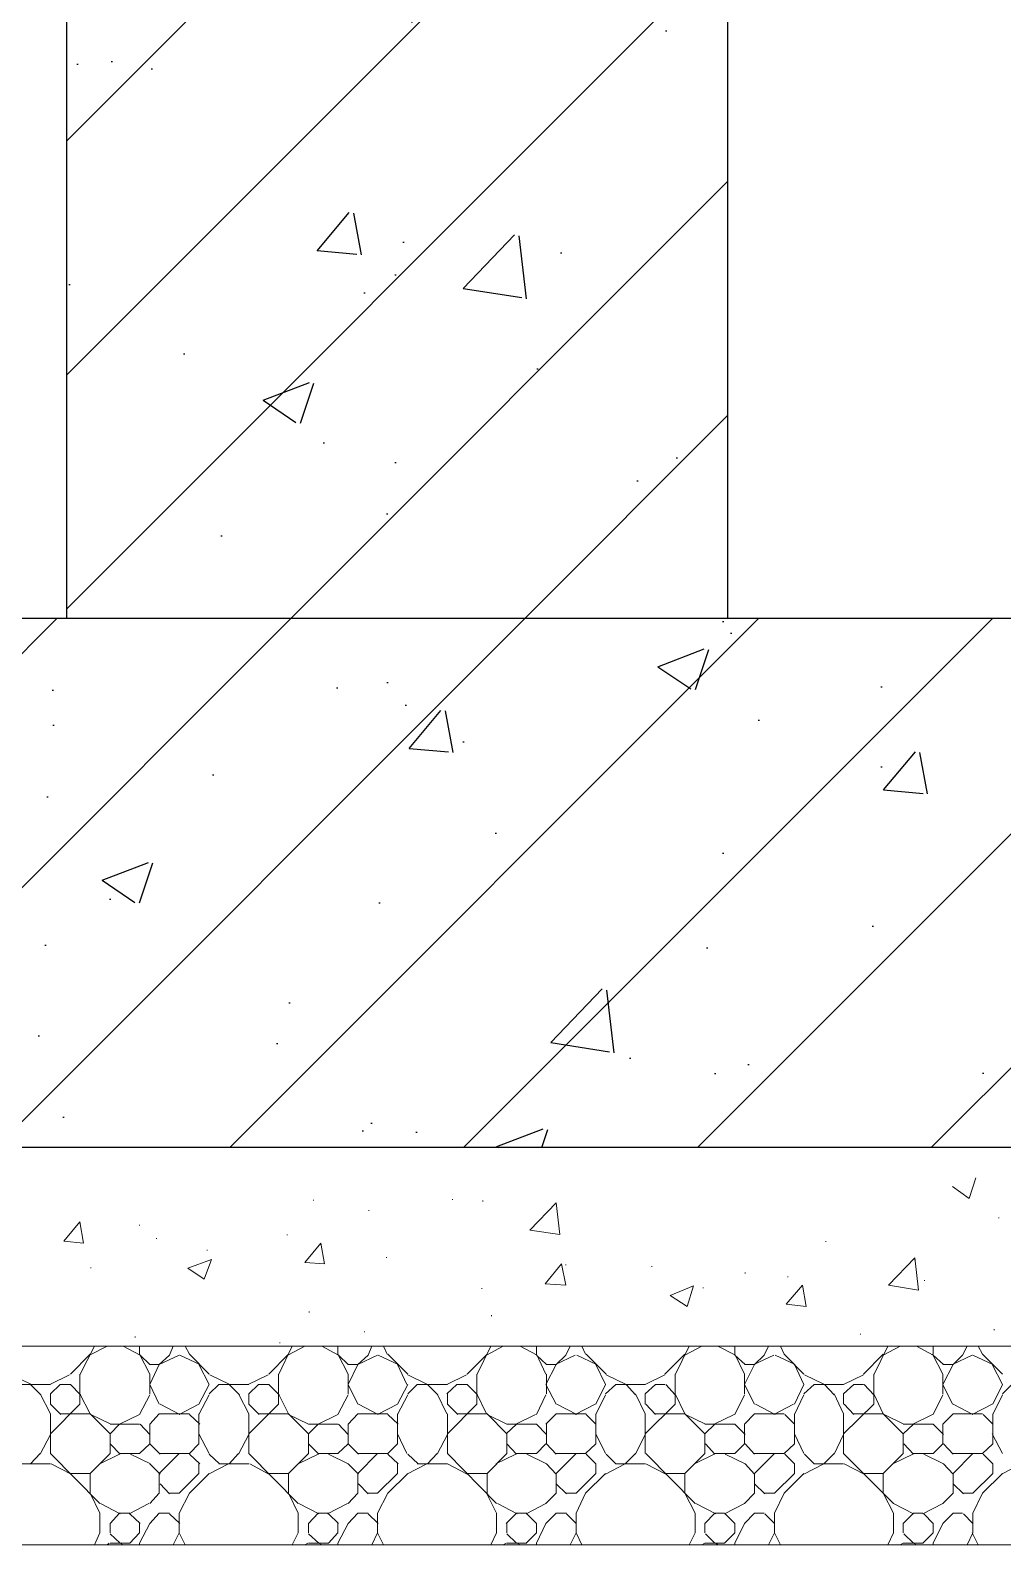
# Model space of a CAD drawing. Header units: millimetres. Extents: x -1822632 to -1305911, y 1206448 to 1536160.
# Drawn here: x -1696648 to -1695913, y 1239136 to 1240280 of the extents above; entities that cross this region are included whole.
import ezdxf

# ---------------------------------------------------------------- set-up
doc = ezdxf.new("R2010")
doc.units = ezdxf.units.MM
doc.header["$LTSCALE"] = 1000
doc.layers.get('0').update_dxf_attribs({"linetype": 'CONTINUOUS'})
for name, color, linetype in [('PUB_DIM', 3, 'CONTINUOUS'), ('木地板', 32, 'CONTINUOUS'), ('铝架', 4, 'CONTINUOUS')]:
    doc.layers.add(name, color=color, linetype=linetype)
pattern_1 = [(45, (-2199959.13, -3155411.22), (-88.3883476, 88.3883476), []), (50, (-2199959.13, -3155411.22), (358.630091, -31.376067), [37.5, -412.5]), (355, (-2199959.13, -3155411.22), (-69.375667, 376.096067), [30, -330]), (100.4514, (-2199929.24, -3155413.83), (289.25469, 344.71977), [31.870095, -350.571056]), (46.1842, (-2199959.13, -3155311.2), (533.620524, -82.759507), [56.25, -618.75]), (96.6356, (-2199914.66, -3155318.1), (467.33135, 487.058935), [47.805144, -525.8565]), (351.1842, (-2199959.1, -3155311.2), (467.33097, 487.0593), [45, -495]), (21, (-2199909.13, -3155336.22), (298.453526, -201.309445), [37.5, -412.5]), (326, (-2199909.13, -3155336.22), (121.657666, 362.575023), [30, -330]), (71.4514, (-2199884.26, -3155353), (420.111314, 161.265248), [31.870095, -350.571056]), (37.5, (-2199959.13, -3155411.22), (6.0799277, 166.446927), [0, -326, 0, -335, 0, -331.25]), (7.5, (-2199959.13, -3155411.22), (131.534769, 197.205856), [0, -191, 0, -318.5, 0, -126.25]), (327.5, (-2200070.63, -3155411.22), (266.911218, -11.277436), [0, -125, 0, -390, 0, -517.5]), (317.5, (-2200120.63, -3155411.22), (291.593085, 50.052491), [0, -162.5, 0, -259, 0, -367.5])]

msp = doc.modelspace()

# ---------------------------------------------------------------- hatches: boundary and pattern name
at = {"layer": '木地板'}
h = msp.add_hatch(dxfattribs=at)
h.set_pattern_fill('钢筋混凝土', color=256, scale=50)
h.set_pattern_definition(pattern_1)
h.paths.add_polyline_path([(-1696120.647, 1241186.04), (-1696370.647, 1241186.04), (-1696370.647, 1241436.04), (-1696620.647, 1241436.04), (-1696620.647, 1239836.04), (-1696120.647, 1239836.04)])
h = msp.add_hatch(dxfattribs=at)
h.set_pattern_fill('钢筋混凝土', color=256, scale=50)
h.set_pattern_definition(pattern_1)
h.paths.add_polyline_path([(-1697120.647, 1239836.04), (-1695620.647, 1239836.04), (-1695620.647, 1239436.04), (-1697120.647, 1239436.04)])

# ---------------------------------------------------------------- linework, layer by layer
at = {"elevation": 0}
msp.add_lwpolyline([(-1696162.797, 1240813.736, -0.05811794), (-1692079.272, 1239760.084, 0.01104688)], format="xyb", dxfattribs=at)
at = {"layer": 'PUB_DIM', "elevation": 0}
for points in [[(-1696120.647, 1241186.04), (-1696370.647, 1241186.04), (-1696370.647, 1241436.04), (-1696620.647, 1241436.04), (-1696620.647, 1239836.04), (-1696120.647, 1239836.04)], [(-1697120.647, 1239836.04), (-1695620.647, 1239836.04), (-1695620.647, 1239436.04), (-1697120.647, 1239436.04)]]:
    msp.add_lwpolyline(points, close=True, dxfattribs=at)
at = {"layer": '铝架', "lineweight": 5}
for points in [[(-1695263.809, 1239436.04), (-1697362.143, 1239436.04)], [(-1695951.032, 1239406.597), (-1695938.25, 1239397.71)], [(-1695938.25, 1239397.71), (-1695933.253, 1239413.265)], [(-1696433.806, 1239396.045), (-1696433.806, 1239396.598)], [(-1696328.81, 1239396.598), (-1696328.81, 1239397.152)], [(-1696306.029, 1239395.486), (-1696306.029, 1239396.045)], [(-1696270.476, 1239373.823), (-1696250.473, 1239394.374)], [(-1696247.695, 1239370.486), (-1696250.473, 1239394.374)], [(-1696392.14, 1239388.265), (-1696392.14, 1239388.818)], [(-1695916.028, 1239382.709), (-1695916.028, 1239383.263)], [(-1696622.695, 1239365.489), (-1696610.472, 1239379.932)], [(-1696607.694, 1239363.818), (-1696610.472, 1239379.932)], [(-1696565.474, 1239377.154), (-1696565.474, 1239377.707)], [(-1696453.81, 1239369.933), (-1696453.81, 1239370.486)], [(-1696270.476, 1239373.823), (-1696247.695, 1239370.486)], [(-1696622.695, 1239365.489), (-1696607.694, 1239363.818)], [(-1696552.697, 1239367.155), (-1696552.697, 1239367.708)], [(-1696440.474, 1239349.376), (-1696428.251, 1239363.818)], [(-1696425.473, 1239348.264), (-1696428.251, 1239363.818)], [(-1696046.583, 1239364.93), (-1696046.583, 1239365.489)], [(-1696528.81, 1239344.933), (-1696511.031, 1239351.6)], [(-1696516.586, 1239336.599), (-1696511.031, 1239351.6)], [(-1696514.362, 1239358.263), (-1696514.362, 1239358.821)], [(-1696440.474, 1239349.376), (-1696425.473, 1239348.264)], [(-1696378.81, 1239352.707), (-1696378.81, 1239353.266)], [(-1696258.806, 1239333.263), (-1696246.583, 1239348.264)], [(-1696243.252, 1239332.156), (-1696246.583, 1239348.264)], [(-1696243.252, 1239347.152), (-1696243.252, 1239347.71)], [(-1695999.361, 1239332.156), (-1695979.363, 1239352.707)], [(-1695976.585, 1239328.266), (-1695979.363, 1239352.707)], [(-1695979.363, 1239351.042), (-1695979.363, 1239351.6)], [(-1696602.139, 1239344.933), (-1696602.139, 1239345.486)], [(-1696528.81, 1239344.933), (-1696516.586, 1239336.599)], [(-1696178.251, 1239346.045), (-1696178.251, 1239346.598)], [(-1696107.694, 1239341.043), (-1696107.694, 1239341.596)], [(-1696075.473, 1239338.265), (-1696075.473, 1239338.818)], [(-1695972.142, 1239335.487), (-1695972.142, 1239336.04)], [(-1696306.587, 1239329.378), (-1696306.587, 1239329.932)], [(-1696258.806, 1239333.263), (-1696243.252, 1239332.156)], [(-1696164.362, 1239324.376), (-1696146.583, 1239331.597)], [(-1696151.585, 1239316.043), (-1696146.583, 1239331.597)], [(-1696139.362, 1239329.932), (-1696139.362, 1239330.485)], [(-1696076.585, 1239317.708), (-1696064.362, 1239332.156)], [(-1696061.584, 1239316.043), (-1696064.362, 1239332.156)], [(-1695999.361, 1239332.156), (-1695976.585, 1239328.266)], [(-1696164.362, 1239324.376), (-1696151.585, 1239316.043)], [(-1696076.585, 1239317.708), (-1696061.584, 1239316.043)], [(-1696437.143, 1239311.599), (-1696437.143, 1239312.153)], [(-1696299.361, 1239308.821), (-1696299.361, 1239309.375)], [(-1696568.805, 1239292.708), (-1696568.805, 1239293.267)], [(-1696395.476, 1239296.598), (-1696395.476, 1239297.152)], [(-1696020.476, 1239294.933), (-1696020.476, 1239295.486)], [(-1695919.364, 1239298.264), (-1695919.364, 1239298.823)], [(-1697462.143, 1239136.04), (-1695163.809, 1239136.04), (-1695163.809, 1239286.04), (-1697462.143, 1239286.04), (-1697462.143, 1239136.04)], [(-1696617.699, 1239264.93), (-1696602.697, 1239279.932)], [(-1696610.472, 1239264.377), (-1696599.361, 1239286.04)], [(-1696603.251, 1239279.378), (-1696589.921, 1239286.04)], [(-1696564.921, 1239279.378), (-1696577.697, 1239286.04)], [(-1696565.474, 1239279.932), (-1696565.474, 1239286.04)], [(-1696557.694, 1239264.93), (-1696565.474, 1239279.932)], [(-1696557.694, 1239272.152), (-1696564.921, 1239279.378)], [(-1696550.473, 1239272.152), (-1696542.699, 1239279.378)], [(-1696550.473, 1239272.152), (-1696535.472, 1239279.378)], [(-1696542.699, 1239279.378), (-1696539.921, 1239286.04)], [(-1696519.918, 1239272.152), (-1696534.919, 1239279.378)], [(-1696519.918, 1239272.152), (-1696534.919, 1239279.378)], [(-1696527.697, 1239279.932), (-1696531.029, 1239286.04)], [(-1696512.696, 1239264.93), (-1696527.697, 1239279.932)], [(-1696467.699, 1239264.93), (-1696452.697, 1239279.932)], [(-1696460.472, 1239264.377), (-1696449.92, 1239286.04)], [(-1696459.365, 1239288.265), (-1696459.365, 1239288.818)], [(-1696453.251, 1239279.378), (-1696440.474, 1239286.04)], [(-1696414.921, 1239279.378), (-1696427.697, 1239286.04)], [(-1696415.474, 1239279.932), (-1696415.474, 1239286.04)], [(-1696407.694, 1239264.93), (-1696415.474, 1239279.932)], [(-1696407.694, 1239272.152), (-1696414.921, 1239279.378)], [(-1696400.473, 1239272.152), (-1696392.699, 1239279.378)], [(-1696400.473, 1239272.152), (-1696385.472, 1239279.378)], [(-1696392.699, 1239279.378), (-1696389.921, 1239286.04)], [(-1696369.918, 1239272.152), (-1696384.919, 1239279.378)], [(-1696369.918, 1239272.152), (-1696384.919, 1239279.378)], [(-1696378.251, 1239279.932), (-1696381.029, 1239286.04)], [(-1696362.696, 1239264.93), (-1696377.697, 1239279.932)], [(-1696317.699, 1239264.93), (-1696302.697, 1239279.932)], [(-1696310.472, 1239264.377), (-1696299.92, 1239286.04)], [(-1696303.251, 1239279.378), (-1696290.474, 1239286.04)], [(-1696264.921, 1239279.378), (-1696277.697, 1239286.04)], [(-1696265.474, 1239279.932), (-1696265.474, 1239286.04)], [(-1696258.253, 1239264.93), (-1696265.474, 1239279.932)], [(-1696257.694, 1239272.152), (-1696265.474, 1239279.378)], [(-1696251.032, 1239272.152), (-1696236.031, 1239279.378)], [(-1696250.473, 1239272.152), (-1696243.252, 1239279.378)], [(-1696243.252, 1239279.378), (-1696239.921, 1239286.04)], [(-1696219.918, 1239272.152), (-1696234.919, 1239279.378)], [(-1696219.918, 1239272.152), (-1696234.919, 1239279.378)], [(-1696228.251, 1239279.932), (-1696231.029, 1239286.04)], [(-1696212.696, 1239264.93), (-1696227.697, 1239279.932)], [(-1696168.252, 1239264.93), (-1696153.251, 1239279.932)], [(-1696160.472, 1239264.377), (-1696149.92, 1239286.04)], [(-1696153.251, 1239279.378), (-1696140.474, 1239286.04)], [(-1696114.921, 1239279.378), (-1696128.251, 1239286.04)], [(-1696115.474, 1239279.932), (-1696115.474, 1239286.04)], [(-1696108.253, 1239264.93), (-1696115.474, 1239279.932)], [(-1696107.694, 1239272.152), (-1696115.474, 1239279.378)], [(-1696101.032, 1239272.152), (-1696086.031, 1239279.378)], [(-1696100.473, 1239272.152), (-1696093.252, 1239279.378)], [(-1696093.252, 1239279.378), (-1696089.921, 1239286.04)], [(-1696069.918, 1239272.152), (-1696084.919, 1239279.378)], [(-1696069.918, 1239272.152), (-1696084.919, 1239279.378)], [(-1696078.251, 1239279.932), (-1696081.029, 1239286.04)], [(-1696063.25, 1239264.93), (-1696078.251, 1239279.932)], [(-1696018.252, 1239264.93), (-1696003.251, 1239279.932)], [(-1696010.472, 1239264.377), (-1695999.92, 1239286.04)], [(-1696003.251, 1239279.378), (-1695990.474, 1239286.04)], [(-1695965.474, 1239279.378), (-1695978.251, 1239286.04)], [(-1695958.253, 1239264.93), (-1695966.028, 1239279.932)], [(-1695965.474, 1239279.932), (-1695965.474, 1239286.04)], [(-1695957.694, 1239272.152), (-1695965.474, 1239279.378)], [(-1695951.032, 1239272.152), (-1695936.031, 1239279.378)], [(-1695950.473, 1239272.152), (-1695943.252, 1239279.378)], [(-1695943.252, 1239279.378), (-1695939.921, 1239286.04)], [(-1695920.476, 1239272.152), (-1695935.472, 1239279.378)], [(-1695920.476, 1239272.152), (-1695935.472, 1239279.378)], [(-1695928.251, 1239279.932), (-1695931.587, 1239286.04)], [(-1695913.25, 1239264.93), (-1695928.251, 1239279.932)], [(-1696557.694, 1239272.152), (-1696550.473, 1239272.152)], [(-1696557.694, 1239257.156), (-1696550.473, 1239272.152)], [(-1696512.696, 1239257.156), (-1696520.476, 1239272.152)], [(-1696407.694, 1239272.152), (-1696400.473, 1239272.152)], [(-1696407.694, 1239257.156), (-1696400.473, 1239272.152)], [(-1696363.25, 1239257.156), (-1696370.476, 1239272.152)], [(-1696258.253, 1239257.156), (-1696250.473, 1239272.152)], [(-1696257.694, 1239272.152), (-1696250.473, 1239272.152)], [(-1696213.25, 1239257.156), (-1696220.476, 1239272.152)], [(-1696108.253, 1239272.152), (-1696100.473, 1239272.152)], [(-1696108.253, 1239257.156), (-1696100.473, 1239272.152)], [(-1696063.25, 1239257.156), (-1696070.476, 1239272.152)], [(-1695958.253, 1239272.152), (-1695950.473, 1239272.152)], [(-1695958.253, 1239257.156), (-1695950.473, 1239272.152)], [(-1695913.25, 1239257.156), (-1695921.03, 1239272.152)], [(-1696647.142, 1239257.156), (-1696662.143, 1239264.377)], [(-1696654.916, 1239257.156), (-1696632.694, 1239257.156)], [(-1696639.921, 1239249.376), (-1696647.695, 1239257.156)], [(-1696633.253, 1239257.156), (-1696618.252, 1239264.377)], [(-1696632.694, 1239249.929), (-1696625.473, 1239257.156)], [(-1696625.473, 1239257.156), (-1696617.699, 1239257.156)], [(-1696609.919, 1239249.376), (-1696617.699, 1239257.156)], [(-1696610.472, 1239242.155), (-1696610.472, 1239264.93)], [(-1696557.694, 1239249.929), (-1696557.694, 1239264.93)], [(-1696550.473, 1239242.155), (-1696557.694, 1239257.156)], [(-1696520.476, 1239242.155), (-1696512.696, 1239257.156)], [(-1696512.696, 1239249.929), (-1696505.475, 1239257.156)], [(-1696497.142, 1239257.156), (-1696512.143, 1239264.377)], [(-1696505.475, 1239257.156), (-1696482.694, 1239257.156)], [(-1696489.921, 1239249.376), (-1696497.695, 1239257.156)], [(-1696483.253, 1239257.156), (-1696468.252, 1239264.377)], [(-1696482.694, 1239249.929), (-1696475.473, 1239257.156)], [(-1696475.473, 1239257.156), (-1696467.699, 1239257.156)], [(-1696459.919, 1239249.376), (-1696467.699, 1239257.156)], [(-1696460.472, 1239242.155), (-1696460.472, 1239264.93)], [(-1696407.694, 1239249.929), (-1696407.694, 1239264.93)], [(-1696400.473, 1239242.155), (-1696407.694, 1239257.156)], [(-1696370.476, 1239242.155), (-1696362.696, 1239257.156)], [(-1696347.695, 1239257.156), (-1696362.696, 1239264.377)], [(-1696362.696, 1239249.929), (-1696355.475, 1239257.156)], [(-1696355.475, 1239257.156), (-1696332.694, 1239257.156)], [(-1696339.921, 1239249.376), (-1696347.695, 1239257.156)], [(-1696333.253, 1239257.156), (-1696318.252, 1239264.377)], [(-1696333.253, 1239249.929), (-1696325.473, 1239257.156)], [(-1696325.473, 1239257.156), (-1696317.699, 1239257.156)], [(-1696309.919, 1239249.376), (-1696317.699, 1239257.156)], [(-1696310.472, 1239242.155), (-1696310.472, 1239264.93)], [(-1696250.473, 1239242.155), (-1696258.253, 1239257.156)], [(-1696257.694, 1239249.929), (-1696257.694, 1239264.93)], [(-1696220.476, 1239242.155), (-1696213.25, 1239257.156)], [(-1696213.25, 1239249.929), (-1696205.475, 1239257.156)], [(-1696197.695, 1239257.156), (-1696212.696, 1239264.377)], [(-1696205.475, 1239257.156), (-1696183.253, 1239257.156)], [(-1696190.474, 1239249.376), (-1696197.695, 1239257.156)], [(-1696183.253, 1239257.156), (-1696168.252, 1239264.377)], [(-1696183.253, 1239249.929), (-1696175.473, 1239257.156)], [(-1696175.473, 1239257.156), (-1696168.252, 1239257.156)], [(-1696160.472, 1239249.376), (-1696167.699, 1239257.156)], [(-1696160.472, 1239242.155), (-1696160.472, 1239264.93)], [(-1696108.253, 1239249.929), (-1696108.253, 1239264.93)], [(-1696100.473, 1239242.155), (-1696108.253, 1239257.156)], [(-1696070.476, 1239242.155), (-1696063.25, 1239257.156)], [(-1696063.25, 1239249.929), (-1696055.475, 1239257.156)], [(-1696047.695, 1239257.156), (-1696062.696, 1239264.377)], [(-1696055.475, 1239257.156), (-1696033.253, 1239257.156)], [(-1696040.474, 1239249.376), (-1696047.695, 1239257.156)], [(-1696033.253, 1239257.156), (-1696018.252, 1239264.377)], [(-1696033.253, 1239249.929), (-1696025.473, 1239257.156)], [(-1696025.473, 1239257.156), (-1696018.252, 1239257.156)], [(-1696010.472, 1239249.376), (-1696017.699, 1239257.156)], [(-1696010.472, 1239242.155), (-1696010.472, 1239264.93)], [(-1695958.253, 1239249.929), (-1695958.253, 1239264.93)], [(-1695951.032, 1239242.155), (-1695958.253, 1239257.156)], [(-1695920.476, 1239242.155), (-1695913.25, 1239257.156)], [(-1695913.25, 1239249.929), (-1695906.029, 1239257.156)], [(-1696632.694, 1239234.934), (-1696640.474, 1239249.929)], [(-1696632.694, 1239242.155), (-1696632.694, 1239249.929)], [(-1696602.697, 1239234.934), (-1696610.472, 1239249.929)], [(-1696565.474, 1239234.375), (-1696557.694, 1239249.376)], [(-1696520.476, 1239234.375), (-1696512.696, 1239249.376)], [(-1696482.694, 1239234.934), (-1696490.474, 1239249.929)], [(-1696482.694, 1239242.155), (-1696482.694, 1239249.929)], [(-1696452.697, 1239234.934), (-1696460.472, 1239249.929)], [(-1696415.474, 1239234.375), (-1696407.694, 1239249.376)], [(-1696370.476, 1239234.375), (-1696362.696, 1239249.376)], [(-1696333.253, 1239234.934), (-1696340.474, 1239249.929)], [(-1696332.694, 1239242.155), (-1696332.694, 1239249.929)], [(-1696303.251, 1239234.934), (-1696310.472, 1239249.929)], [(-1696265.474, 1239234.375), (-1696258.253, 1239249.376)], [(-1696220.476, 1239234.375), (-1696213.25, 1239249.376)], [(-1696183.253, 1239234.934), (-1696190.474, 1239249.929)], [(-1696183.253, 1239242.155), (-1696183.253, 1239249.929)], [(-1696153.251, 1239234.934), (-1696160.472, 1239249.929)], [(-1696115.474, 1239234.375), (-1696108.253, 1239249.376)], [(-1696070.476, 1239234.375), (-1696063.25, 1239249.376)], [(-1696033.253, 1239234.934), (-1696040.474, 1239249.929)], [(-1696033.253, 1239242.155), (-1696033.253, 1239249.929)], [(-1696003.251, 1239234.934), (-1696010.472, 1239249.929)], [(-1695965.474, 1239234.375), (-1695958.253, 1239249.376)], [(-1695920.476, 1239234.375), (-1695913.25, 1239249.376)], [(-1696632.694, 1239219.933), (-1696610.472, 1239242.155)], [(-1696624.92, 1239234.375), (-1696632.694, 1239242.155)], [(-1696632.694, 1239204.932), (-1696632.694, 1239234.934)], [(-1696625.473, 1239234.934), (-1696602.697, 1239234.934)], [(-1696587.696, 1239219.933), (-1696602.697, 1239234.934)], [(-1696587.143, 1239227.154), (-1696602.139, 1239234.375)], [(-1696580.475, 1239227.154), (-1696565.474, 1239234.375)], [(-1696557.694, 1239227.154), (-1696550.473, 1239234.934)], [(-1696550.473, 1239234.934), (-1696527.697, 1239234.934)], [(-1696534.919, 1239234.375), (-1696549.92, 1239242.155)], [(-1696535.472, 1239234.375), (-1696520.476, 1239242.155)], [(-1696519.918, 1239227.154), (-1696527.697, 1239234.375)], [(-1696520.476, 1239212.153), (-1696520.476, 1239234.934)], [(-1696482.694, 1239219.933), (-1696460.472, 1239242.155)], [(-1696474.92, 1239234.375), (-1696482.694, 1239242.155)], [(-1696482.694, 1239204.932), (-1696482.694, 1239234.934)], [(-1696475.473, 1239234.934), (-1696452.697, 1239234.934)], [(-1696437.696, 1239219.933), (-1696452.697, 1239234.934)], [(-1696437.696, 1239227.154), (-1696452.697, 1239234.375)], [(-1696430.475, 1239227.154), (-1696415.474, 1239234.375)], [(-1696407.694, 1239227.154), (-1696400.473, 1239234.934)], [(-1696400.473, 1239234.934), (-1696377.697, 1239234.934)], [(-1696384.919, 1239234.375), (-1696399.92, 1239242.155)], [(-1696385.472, 1239234.375), (-1696370.476, 1239242.155)], [(-1696369.918, 1239227.154), (-1696377.697, 1239234.375)], [(-1696370.476, 1239212.153), (-1696370.476, 1239234.934)], [(-1696332.694, 1239219.933), (-1696310.472, 1239242.155)], [(-1696324.92, 1239234.375), (-1696332.694, 1239242.155)], [(-1696332.694, 1239204.932), (-1696332.694, 1239234.934)], [(-1696325.473, 1239234.934), (-1696302.697, 1239234.934)], [(-1696287.696, 1239219.933), (-1696302.697, 1239234.934)], [(-1696287.696, 1239227.154), (-1696302.697, 1239234.375)], [(-1696281.029, 1239227.154), (-1696266.028, 1239234.375)], [(-1696258.253, 1239227.154), (-1696250.473, 1239234.934)], [(-1696250.473, 1239234.934), (-1696227.697, 1239234.934)], [(-1696234.919, 1239234.375), (-1696249.92, 1239242.155)], [(-1696236.031, 1239234.375), (-1696221.03, 1239242.155)], [(-1696220.476, 1239227.154), (-1696227.697, 1239234.375)], [(-1696220.476, 1239212.153), (-1696220.476, 1239234.934)], [(-1696183.253, 1239219.933), (-1696160.472, 1239242.155)], [(-1696183.253, 1239204.932), (-1696183.253, 1239234.934)], [(-1696175.473, 1239234.375), (-1696182.694, 1239242.155)], [(-1696175.473, 1239234.934), (-1696153.251, 1239234.934)], [(-1696138.25, 1239219.933), (-1696153.251, 1239234.934)], [(-1696137.696, 1239227.154), (-1696152.697, 1239234.375)], [(-1696131.029, 1239227.154), (-1696116.028, 1239234.375)], [(-1696108.253, 1239227.154), (-1696100.473, 1239234.934)], [(-1696100.473, 1239234.934), (-1696078.251, 1239234.934)], [(-1696084.919, 1239234.375), (-1696099.92, 1239242.155)], [(-1696086.031, 1239234.375), (-1696071.03, 1239242.155)], [(-1696070.476, 1239227.154), (-1696077.697, 1239234.375)], [(-1696070.476, 1239212.153), (-1696070.476, 1239234.934)], [(-1696033.253, 1239219.933), (-1696010.472, 1239242.155)], [(-1696033.253, 1239204.932), (-1696033.253, 1239234.934)], [(-1696025.473, 1239234.375), (-1696032.694, 1239242.155)], [(-1696025.473, 1239234.934), (-1696003.251, 1239234.934)], [(-1695988.25, 1239219.933), (-1696003.251, 1239234.934)], [(-1695987.696, 1239227.154), (-1696002.697, 1239234.375)], [(-1695981.029, 1239227.154), (-1695966.028, 1239234.375)], [(-1695958.253, 1239227.154), (-1695950.473, 1239234.934)], [(-1695935.472, 1239234.375), (-1695950.473, 1239242.155)], [(-1695950.473, 1239234.934), (-1695928.251, 1239234.934)], [(-1695936.031, 1239234.375), (-1695921.03, 1239242.155)], [(-1695920.476, 1239227.154), (-1695927.697, 1239234.375)], [(-1695920.476, 1239212.153), (-1695920.476, 1239234.934)], [(-1696587.696, 1239227.154), (-1696565.474, 1239227.154)], [(-1696587.696, 1239219.933), (-1696580.475, 1239227.154)], [(-1696557.694, 1239219.374), (-1696564.921, 1239227.154)], [(-1696557.694, 1239212.153), (-1696557.694, 1239227.154)], [(-1696437.696, 1239227.154), (-1696415.474, 1239227.154)], [(-1696437.696, 1239219.933), (-1696430.475, 1239227.154)], [(-1696407.694, 1239219.374), (-1696414.921, 1239227.154)], [(-1696407.694, 1239212.153), (-1696407.694, 1239227.154)], [(-1696288.25, 1239219.933), (-1696280.475, 1239227.154)], [(-1696287.696, 1239227.154), (-1696265.474, 1239227.154)], [(-1696257.694, 1239219.374), (-1696265.474, 1239227.154)], [(-1696257.694, 1239212.153), (-1696257.694, 1239227.154)], [(-1696138.25, 1239227.154), (-1696115.474, 1239227.154)], [(-1696138.25, 1239219.933), (-1696130.475, 1239227.154)], [(-1696107.694, 1239219.374), (-1696115.474, 1239227.154)], [(-1696108.253, 1239212.153), (-1696108.253, 1239227.154)], [(-1695988.25, 1239227.154), (-1695965.474, 1239227.154)], [(-1695988.25, 1239219.933), (-1695980.475, 1239227.154)], [(-1695957.694, 1239219.374), (-1695965.474, 1239227.154)], [(-1695958.253, 1239212.153), (-1695958.253, 1239227.154)], [(-1696640.474, 1239204.378), (-1696632.694, 1239219.374)], [(-1696587.696, 1239204.932), (-1696587.696, 1239219.933)], [(-1696579.916, 1239204.378), (-1696587.696, 1239212.153)], [(-1696565.474, 1239204.932), (-1696557.694, 1239212.153)], [(-1696549.92, 1239204.378), (-1696557.694, 1239212.153)], [(-1696527.697, 1239204.932), (-1696520.476, 1239212.153)], [(-1696512.696, 1239204.932), (-1696520.476, 1239219.933)], [(-1696490.474, 1239204.378), (-1696482.694, 1239219.374)], [(-1696437.696, 1239204.932), (-1696437.696, 1239219.933)], [(-1696429.916, 1239204.378), (-1696437.696, 1239212.153)], [(-1696415.474, 1239204.932), (-1696407.694, 1239212.153)], [(-1696399.92, 1239204.378), (-1696407.694, 1239212.153)], [(-1696377.697, 1239204.932), (-1696370.476, 1239212.153)], [(-1696363.25, 1239204.932), (-1696370.476, 1239219.933)], [(-1696340.474, 1239204.378), (-1696332.694, 1239219.374)], [(-1696287.696, 1239204.932), (-1696287.696, 1239219.933)], [(-1696280.475, 1239204.378), (-1696287.696, 1239212.153)], [(-1696265.474, 1239204.932), (-1696258.253, 1239212.153)], [(-1696250.473, 1239204.378), (-1696257.694, 1239212.153)], [(-1696228.251, 1239204.932), (-1696220.476, 1239212.153)], [(-1696213.25, 1239204.932), (-1696220.476, 1239219.933)], [(-1696190.474, 1239204.378), (-1696183.253, 1239219.374)], [(-1696138.25, 1239204.932), (-1696138.25, 1239219.933)], [(-1696130.475, 1239204.378), (-1696137.696, 1239212.153)], [(-1696115.474, 1239204.932), (-1696108.253, 1239212.153)], [(-1696100.473, 1239204.378), (-1696107.694, 1239212.153)], [(-1696078.251, 1239204.932), (-1696070.476, 1239212.153)], [(-1696063.25, 1239204.932), (-1696070.476, 1239219.933)], [(-1696040.474, 1239204.378), (-1696033.253, 1239219.374)], [(-1695988.25, 1239204.932), (-1695988.25, 1239219.933)], [(-1695980.475, 1239204.378), (-1695987.696, 1239212.153)], [(-1695965.474, 1239204.932), (-1695958.253, 1239212.153)], [(-1695950.473, 1239204.378), (-1695957.694, 1239212.153)], [(-1695928.251, 1239204.932), (-1695920.476, 1239212.153)], [(-1695913.25, 1239204.932), (-1695921.03, 1239219.933)], [(-1696647.695, 1239197.152), (-1696640.474, 1239204.932)], [(-1696595.476, 1239167.155), (-1696632.694, 1239204.932)], [(-1696602.697, 1239189.93), (-1696587.696, 1239204.932)], [(-1696595.476, 1239197.152), (-1696580.475, 1239204.378)], [(-1696580.475, 1239204.932), (-1696565.474, 1239204.932)], [(-1696557.141, 1239197.152), (-1696572.142, 1239204.378)], [(-1696550.473, 1239204.932), (-1696527.697, 1239204.932)], [(-1696550.473, 1239189.93), (-1696535.472, 1239204.932)], [(-1696519.918, 1239197.152), (-1696527.697, 1239204.378)], [(-1696504.916, 1239197.152), (-1696512.696, 1239204.378)], [(-1696497.695, 1239197.152), (-1696490.474, 1239204.932)], [(-1696445.476, 1239167.155), (-1696482.694, 1239204.932)], [(-1696452.697, 1239189.93), (-1696437.696, 1239204.932)], [(-1696445.476, 1239197.152), (-1696430.475, 1239204.378)], [(-1696430.475, 1239204.932), (-1696415.474, 1239204.932)], [(-1696407.694, 1239197.152), (-1696422.695, 1239204.378)], [(-1696400.473, 1239204.932), (-1696377.697, 1239204.932)], [(-1696400.473, 1239189.93), (-1696385.472, 1239204.932)], [(-1696369.918, 1239197.152), (-1696377.697, 1239204.378)], [(-1696354.916, 1239197.152), (-1696362.696, 1239204.378)], [(-1696347.695, 1239197.152), (-1696340.474, 1239204.932)], [(-1696295.476, 1239167.155), (-1696332.694, 1239204.932)], [(-1696302.697, 1239189.93), (-1696287.696, 1239204.932)], [(-1696296.03, 1239197.152), (-1696281.029, 1239204.378)], [(-1696280.475, 1239204.932), (-1696265.474, 1239204.932)], [(-1696257.694, 1239197.152), (-1696272.695, 1239204.378)], [(-1696250.473, 1239204.932), (-1696227.697, 1239204.932)], [(-1696250.473, 1239189.93), (-1696235.472, 1239204.932)], [(-1696220.476, 1239197.152), (-1696227.697, 1239204.378)], [(-1696205.475, 1239197.152), (-1696212.696, 1239204.378)], [(-1696198.254, 1239197.152), (-1696190.474, 1239204.932)], [(-1696145.476, 1239167.155), (-1696182.694, 1239204.932)], [(-1696153.251, 1239189.93), (-1696138.25, 1239204.932)], [(-1696146.03, 1239197.152), (-1696131.029, 1239204.378)], [(-1696130.475, 1239204.932), (-1696115.474, 1239204.932)], [(-1696107.694, 1239197.152), (-1696122.695, 1239204.378)], [(-1696100.473, 1239204.932), (-1696078.251, 1239204.932)], [(-1696100.473, 1239189.93), (-1696085.472, 1239204.932)], [(-1696070.476, 1239197.152), (-1696077.697, 1239204.378)], [(-1696055.475, 1239197.152), (-1696062.696, 1239204.378)], [(-1696048.254, 1239197.152), (-1696040.474, 1239204.932)], [(-1695995.476, 1239167.155), (-1696033.253, 1239204.932)], [(-1696003.251, 1239189.93), (-1695988.25, 1239204.932)], [(-1695996.03, 1239197.152), (-1695981.029, 1239204.378)], [(-1695980.475, 1239204.932), (-1695965.474, 1239204.932)], [(-1695957.694, 1239197.152), (-1695972.695, 1239204.378)], [(-1695950.473, 1239204.932), (-1695928.251, 1239204.932)], [(-1695950.473, 1239189.93), (-1695935.472, 1239204.932)], [(-1695920.476, 1239197.152), (-1695927.697, 1239204.378)], [(-1696654.916, 1239197.152), (-1696632.694, 1239197.152)], [(-1696617.14, 1239189.377), (-1696632.141, 1239197.152)], [(-1696617.699, 1239189.93), (-1696602.697, 1239189.93)], [(-1696602.697, 1239174.929), (-1696602.697, 1239189.93)], [(-1696549.92, 1239189.377), (-1696557.694, 1239197.152)], [(-1696550.473, 1239174.929), (-1696550.473, 1239189.93)], [(-1696535.472, 1239174.929), (-1696520.476, 1239189.93)], [(-1696527.697, 1239174.929), (-1696512.696, 1239189.93)], [(-1696520.476, 1239189.93), (-1696520.476, 1239197.152)], [(-1696513.25, 1239189.377), (-1696498.254, 1239197.152)], [(-1696505.475, 1239197.152), (-1696482.694, 1239197.152)], [(-1696467.699, 1239189.377), (-1696482.141, 1239197.152)], [(-1696467.699, 1239189.93), (-1696452.697, 1239189.93)], [(-1696452.697, 1239174.929), (-1696452.697, 1239189.93)], [(-1696399.92, 1239189.377), (-1696407.694, 1239197.152)], [(-1696400.473, 1239174.929), (-1696400.473, 1239189.93)], [(-1696385.472, 1239174.929), (-1696370.476, 1239189.93)], [(-1696377.697, 1239174.929), (-1696362.696, 1239189.93)], [(-1696370.476, 1239189.93), (-1696370.476, 1239197.152)], [(-1696363.25, 1239189.377), (-1696348.254, 1239197.152)], [(-1696355.475, 1239197.152), (-1696332.694, 1239197.152)], [(-1696317.699, 1239189.377), (-1696332.694, 1239197.152)], [(-1696317.699, 1239189.93), (-1696302.697, 1239189.93)], [(-1696302.697, 1239174.929), (-1696302.697, 1239189.93)], [(-1696250.473, 1239189.377), (-1696257.694, 1239197.152)], [(-1696250.473, 1239174.929), (-1696250.473, 1239189.93)], [(-1696235.472, 1239174.929), (-1696220.476, 1239189.93)], [(-1696228.251, 1239174.929), (-1696213.25, 1239189.93)], [(-1696220.476, 1239189.93), (-1696220.476, 1239197.152)], [(-1696213.25, 1239189.377), (-1696198.254, 1239197.152)], [(-1696205.475, 1239197.152), (-1696183.253, 1239197.152)], [(-1696167.699, 1239189.377), (-1696182.694, 1239197.152)], [(-1696168.252, 1239189.93), (-1696153.251, 1239189.93)], [(-1696153.251, 1239174.929), (-1696153.251, 1239189.93)], [(-1696100.473, 1239189.377), (-1696107.694, 1239197.152)], [(-1696100.473, 1239174.929), (-1696100.473, 1239189.93)], [(-1696085.472, 1239174.929), (-1696070.476, 1239189.93)], [(-1696078.251, 1239174.929), (-1696063.25, 1239189.93)], [(-1696070.476, 1239189.93), (-1696070.476, 1239197.152)], [(-1696063.25, 1239189.377), (-1696048.254, 1239197.152)], [(-1696055.475, 1239197.152), (-1696033.253, 1239197.152)], [(-1696017.699, 1239189.377), (-1696032.694, 1239197.152)], [(-1696018.252, 1239189.93), (-1696003.251, 1239189.93)], [(-1696003.251, 1239174.929), (-1696003.251, 1239189.93)], [(-1695950.473, 1239189.377), (-1695957.694, 1239197.152)], [(-1695950.473, 1239174.929), (-1695950.473, 1239189.93)], [(-1695935.472, 1239174.929), (-1695920.476, 1239189.93)], [(-1695928.251, 1239174.929), (-1695913.25, 1239189.93)], [(-1695920.476, 1239189.93), (-1695920.476, 1239197.152)], [(-1695913.809, 1239189.377), (-1695898.808, 1239197.152)], [(-1696542.699, 1239174.376), (-1696549.92, 1239182.156)], [(-1696392.699, 1239174.376), (-1696399.92, 1239182.156)], [(-1696242.699, 1239174.376), (-1696250.473, 1239182.156)], [(-1696092.699, 1239174.376), (-1696100.473, 1239182.156)], [(-1695942.699, 1239174.376), (-1695950.473, 1239182.156)], [(-1696595.476, 1239159.934), (-1696602.697, 1239174.929)], [(-1696579.916, 1239159.375), (-1696594.918, 1239167.155)], [(-1696573.254, 1239159.375), (-1696558.253, 1239167.155)], [(-1696557.694, 1239167.155), (-1696550.473, 1239174.929)], [(-1696542.699, 1239174.929), (-1696535.472, 1239174.929)], [(-1696527.697, 1239174.929), (-1696535.472, 1239159.934)], [(-1696445.476, 1239159.934), (-1696452.697, 1239174.929)], [(-1696429.916, 1239159.375), (-1696444.918, 1239167.155)], [(-1696423.254, 1239159.375), (-1696408.253, 1239167.155)], [(-1696407.694, 1239167.155), (-1696400.473, 1239174.929)], [(-1696392.699, 1239174.929), (-1696385.472, 1239174.929)], [(-1696377.697, 1239174.929), (-1696385.472, 1239159.934)], [(-1696295.476, 1239159.934), (-1696303.251, 1239174.929)], [(-1696279.916, 1239159.375), (-1696294.918, 1239167.155)], [(-1696273.254, 1239159.375), (-1696258.253, 1239167.155)], [(-1696258.253, 1239167.155), (-1696250.473, 1239174.929)], [(-1696242.699, 1239174.929), (-1696235.472, 1239174.929)], [(-1696228.251, 1239174.929), (-1696235.472, 1239159.934)], [(-1696145.476, 1239159.934), (-1696153.251, 1239174.929)], [(-1696129.916, 1239159.375), (-1696144.918, 1239167.155)], [(-1696123.254, 1239159.375), (-1696108.253, 1239167.155)], [(-1696108.253, 1239167.155), (-1696100.473, 1239174.929)], [(-1696093.252, 1239174.929), (-1696085.472, 1239174.929)], [(-1696078.251, 1239174.929), (-1696085.472, 1239159.934)], [(-1695995.476, 1239159.934), (-1696003.251, 1239174.929)], [(-1695980.475, 1239159.375), (-1695995.476, 1239167.155)], [(-1695973.254, 1239159.375), (-1695958.253, 1239167.155)], [(-1695958.253, 1239167.155), (-1695950.473, 1239174.929)], [(-1695943.252, 1239174.929), (-1695935.472, 1239174.929)], [(-1695928.251, 1239174.929), (-1695935.472, 1239159.934)], [(-1696595.476, 1239144.933), (-1696595.476, 1239159.934)], [(-1696587.696, 1239152.154), (-1696580.475, 1239159.934)], [(-1696580.475, 1239159.934), (-1696572.695, 1239159.934)], [(-1696564.921, 1239152.154), (-1696572.695, 1239159.375)], [(-1696557.694, 1239152.154), (-1696550.473, 1239159.934)], [(-1696550.473, 1239159.934), (-1696542.699, 1239159.934)], [(-1696534.919, 1239152.154), (-1696542.699, 1239159.375)], [(-1696535.472, 1239144.933), (-1696535.472, 1239159.934)], [(-1696445.476, 1239144.933), (-1696445.476, 1239159.934)], [(-1696437.696, 1239152.154), (-1696430.475, 1239159.934)], [(-1696430.475, 1239159.934), (-1696422.695, 1239159.934)], [(-1696414.921, 1239152.154), (-1696422.695, 1239159.375)], [(-1696407.694, 1239152.154), (-1696400.473, 1239159.934)], [(-1696400.473, 1239159.934), (-1696392.699, 1239159.934)], [(-1696384.919, 1239152.154), (-1696392.699, 1239159.375)], [(-1696385.472, 1239144.933), (-1696385.472, 1239159.934)], [(-1696295.476, 1239144.933), (-1696295.476, 1239159.934)], [(-1696288.25, 1239152.154), (-1696280.475, 1239159.934)], [(-1696280.475, 1239159.934), (-1696272.695, 1239159.934)], [(-1696265.474, 1239152.154), (-1696272.695, 1239159.375)], [(-1696258.253, 1239152.154), (-1696250.473, 1239159.934)], [(-1696250.473, 1239159.934), (-1696242.699, 1239159.934)], [(-1696235.472, 1239152.154), (-1696242.699, 1239159.375)], [(-1696235.472, 1239144.933), (-1696235.472, 1239159.934)], [(-1696145.476, 1239144.933), (-1696145.476, 1239159.934)], [(-1696138.25, 1239152.154), (-1696130.475, 1239159.934)], [(-1696130.475, 1239159.934), (-1696123.254, 1239159.934)], [(-1696115.474, 1239152.154), (-1696122.695, 1239159.375)], [(-1696108.253, 1239152.154), (-1696100.473, 1239159.934)], [(-1696100.473, 1239159.934), (-1696093.252, 1239159.934)], [(-1696085.472, 1239152.154), (-1696092.699, 1239159.375)], [(-1696085.472, 1239144.933), (-1696085.472, 1239159.934)], [(-1695995.476, 1239144.933), (-1695995.476, 1239159.934)], [(-1695988.25, 1239152.154), (-1695980.475, 1239159.934)], [(-1695980.475, 1239159.934), (-1695973.254, 1239159.934)], [(-1695965.474, 1239152.154), (-1695972.695, 1239159.375)], [(-1695958.253, 1239152.154), (-1695950.473, 1239159.934)], [(-1695950.473, 1239159.934), (-1695943.252, 1239159.934)], [(-1695935.472, 1239152.154), (-1695942.699, 1239159.375)], [(-1695935.472, 1239144.933), (-1695935.472, 1239159.934)], [(-1696599.361, 1239136.04), (-1696595.476, 1239144.933)], [(-1696587.696, 1239144.933), (-1696587.696, 1239152.154)], [(-1696579.916, 1239137.153), (-1696587.696, 1239144.374)], [(-1696572.695, 1239137.153), (-1696565.474, 1239144.933)], [(-1696565.474, 1239144.933), (-1696565.474, 1239152.154)], [(-1696565.474, 1239137.153), (-1696557.694, 1239152.154)], [(-1696539.921, 1239136.04), (-1696535.472, 1239144.933)], [(-1696531.029, 1239136.04), (-1696535.472, 1239144.933)], [(-1696449.92, 1239136.04), (-1696445.476, 1239144.933)], [(-1696437.696, 1239144.933), (-1696437.696, 1239152.154)], [(-1696429.916, 1239137.153), (-1696437.696, 1239144.374)], [(-1696422.695, 1239137.153), (-1696415.474, 1239144.933)], [(-1696415.474, 1239144.933), (-1696415.474, 1239152.154)], [(-1696415.474, 1239137.153), (-1696407.694, 1239152.154)], [(-1696389.921, 1239136.04), (-1696385.472, 1239144.933)], [(-1696381.029, 1239136.04), (-1696385.472, 1239144.933)], [(-1696299.92, 1239136.04), (-1696295.476, 1239144.933)], [(-1696287.696, 1239144.933), (-1696287.696, 1239152.154)], [(-1696280.475, 1239137.153), (-1696287.696, 1239144.374)], [(-1696273.254, 1239137.153), (-1696265.474, 1239144.933)], [(-1696265.474, 1239144.933), (-1696265.474, 1239152.154)], [(-1696265.474, 1239137.153), (-1696258.253, 1239152.154)], [(-1696239.921, 1239136.04), (-1696235.472, 1239144.933)], [(-1696231.029, 1239136.04), (-1696235.472, 1239144.933)], [(-1696149.92, 1239136.04), (-1696145.476, 1239144.933)], [(-1696138.25, 1239144.933), (-1696138.25, 1239152.154)], [(-1696130.475, 1239137.153), (-1696137.696, 1239144.374)], [(-1696123.254, 1239137.153), (-1696115.474, 1239144.933)], [(-1696115.474, 1239144.933), (-1696115.474, 1239152.154)], [(-1696115.474, 1239137.153), (-1696108.253, 1239152.154)], [(-1696089.921, 1239136.04), (-1696085.472, 1239144.933)], [(-1696081.029, 1239136.04), (-1696085.472, 1239144.933)], [(-1695999.92, 1239136.04), (-1695995.476, 1239144.933)], [(-1695988.25, 1239144.933), (-1695988.25, 1239152.154)], [(-1695980.475, 1239137.153), (-1695987.696, 1239144.374)], [(-1695973.254, 1239137.153), (-1695965.474, 1239144.933)], [(-1695965.474, 1239144.933), (-1695965.474, 1239152.154)], [(-1695965.474, 1239137.153), (-1695958.253, 1239152.154)], [(-1695939.921, 1239136.04), (-1695935.472, 1239144.933)], [(-1695931.587, 1239136.04), (-1695936.031, 1239144.933)], [(-1696589.921, 1239136.04), (-1696588.25, 1239137.153)], [(-1696587.696, 1239137.153), (-1696572.695, 1239137.153)], [(-1696577.697, 1239136.04), (-1696579.916, 1239137.153)], [(-1696565.474, 1239136.04), (-1696565.474, 1239137.153)], [(-1696440.474, 1239136.04), (-1696438.25, 1239137.153)], [(-1696437.696, 1239137.153), (-1696422.695, 1239137.153)], [(-1696427.697, 1239136.04), (-1696429.916, 1239137.153)], [(-1696415.474, 1239136.04), (-1696415.474, 1239137.153)], [(-1696290.474, 1239136.04), (-1696288.25, 1239137.153)], [(-1696287.696, 1239137.153), (-1696272.695, 1239137.153)], [(-1696277.697, 1239136.04), (-1696279.916, 1239137.153)], [(-1696265.474, 1239136.04), (-1696265.474, 1239137.153)], [(-1696140.474, 1239136.04), (-1696138.25, 1239137.153)], [(-1696138.25, 1239137.153), (-1696123.254, 1239137.153)], [(-1696128.251, 1239136.04), (-1696129.916, 1239137.153)], [(-1696115.474, 1239136.04), (-1696115.474, 1239137.153)], [(-1695990.474, 1239136.04), (-1695988.25, 1239137.153)], [(-1695988.25, 1239137.153), (-1695973.254, 1239137.153)], [(-1695978.251, 1239136.04), (-1695980.475, 1239137.153)], [(-1695965.474, 1239136.04), (-1695965.474, 1239137.153)]]:
    msp.add_lwpolyline(points, dxfattribs=at)

doc.saveas('drawing.dxf')
